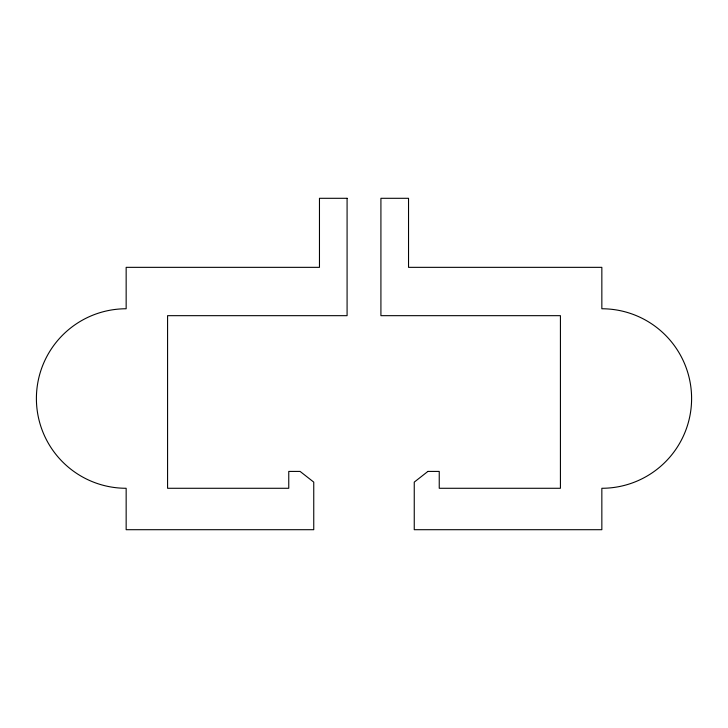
<?xml version="1.0" encoding="UTF-8"?>
<svg xmlns="http://www.w3.org/2000/svg" width="728" height="728" viewBox="0 0 728 728"><rect width="100%" height="100%" fill="white"/><g stroke="black" fill="none" stroke-linecap="round" stroke-linejoin="round"><path stroke-width="1.09" d="M427.909 471.416L414.25 482.118L414.25 529.702L601.847 529.702L601.847 488.279A89.753 89.753 0 0 0 691.6 398.516A89.753 89.753 0 0 0 601.847 308.763L601.847 267.34L408.535 267.34L408.535 198.298L380.917 198.298L380.917 315.67L560.423 315.67L560.423 488.279L439.239 488.279L439.239 471.416L427.909 471.416M347.083 198.298L319.465 198.298L319.465 267.34L126.153 267.34L126.153 308.763A89.753 89.753 0 0 0 36.4 398.516A89.753 89.753 0 0 0 126.153 488.279L126.153 529.702L313.75 529.702L313.75 482.118L300.091 471.416L288.761 471.416L288.761 488.279L167.577 488.279L167.577 315.67L347.083 315.67L347.083 198.298"/></g></svg>
